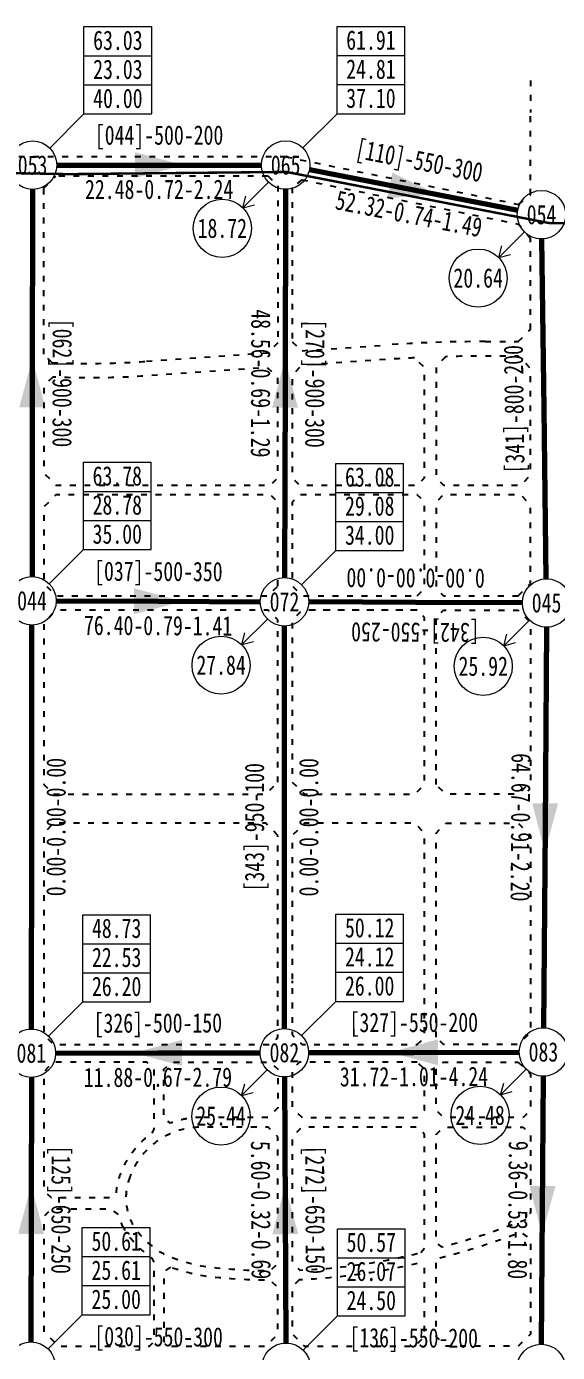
# Model space of a CAD drawing. Header units: millimetres. Extents: x 19715 to 35549, y 3563 to 14826.
# Drawn here: x 26049 to 27145, y 11174 to 13913 of the extents above; entities that cross this region are included whole.
import ezdxf
from ezdxf.enums import TextEntityAlignment as Align

# ---------------------------------------------------------------- set-up
doc = ezdxf.new("R2010")
doc.units = ezdxf.units.MM
doc.linetypes.add('ACAD_ISO03W100', pattern=[30, 12, -18])
doc.linetypes.add('BORDER', pattern=[44.45, 12.7, -6.35, 12.7, -6.35, 0, -6.35])
doc.layers.get('0').update_dxf_attribs({"color": 9, "linetype": 'ACAD_ISO03W100'})
for name, color, linetype, lineweight in [('上管段标注', 93, 'Continuous', 13), ('下管段标注', 93, 'Continuous', 13), ('管段', 4, 'Continuous', 70), ('节点', 30, 'Continuous', 13), ('节点压力', 6, 'Continuous', 13), ('节点流量', 40, 'Continuous', 13)]:
    doc.layers.add(name, color=color, linetype=linetype, lineweight=lineweight)
doc.styles.add('管段仿宋', font='simfang.ttf', dxfattribs={"width": 0.75})
doc.styles.add('节点仿宋', font='simfang.ttf', dxfattribs={"width": 0.75})

msp = doc.modelspace()

# ---------------------------------------------------------------- linework, layer by layer
for p, q in [((27088.9, 13565.5), (27088.9, 13735.2)), ((26584.5, 13643.9), (24706.6, 13643.9)), ((26584.5, 13643.9), (27064.4, 13545.6)), ((26084.4, 13578.9), (26109.4, 13603.9)), ((26547.4, 13603.9), (26109.4, 13603.9)), ((26547.4, 13603.9), (26567.4, 13583.9)), ((26567.4, 13583.9), (26567.4, 13259.8)), ((26617, 13596.4), (26597.4, 13580.4)), ((26617, 13596.4), (27064.4, 13504.7)), ((26084.4, 13236.2), (26084.4, 13578.9)), ((26597.4, 13580.4), (26597.4, 13261.9)), ((27064.4, 13545.6), (27088.9, 13565.5)), ((27088.9, 13474.7), (27064.4, 13504.7)), ((27088.9, 13287.2), (27088.9, 13474.7)), ((27063.9, 13262.2), (27088.9, 13287.2)), ((26567.4, 13259.8), (26547.5, 13238.5)), ((26597.4, 13261.9), (26617.4, 13243.3)), ((26617.4, 13243.3), (26788.6, 13255)), ((26995.5, 13262.2), (27063.9, 13262.2)), ((26101, 13218.9), (26084.4, 13236.2)), ((26547.5, 13238.5), (26295.5, 13221.1))]:
    msp.add_line(p, q)
at = {"linetype": 'BORDER', "ltscale": 5, "const_width": 5}
msp.add_lwpolyline([(28587.4, 13615), (28531.9, 13601.3), (27456, 13506.5), (27128, 13506.9), (26584.8, 13612.6), (26135, 13608), (25751.6, 13615), (25450.6, 13605.6), (25109.6, 13612.7), (24930.6, 13648.6), (24835.2, 13678.5), (24616.4, 13796.2), (24362, 13854.2)], dxfattribs=at)
at = {"elevation": 82.4, "flags": 128}
msp.add_lwpolyline([(27089.4, 13801.5), (27088.8, 13735.2)], dxfattribs=at)
at = {"flags": 128}
for points in [[(26849.5, 13228.6, 0.004931), (26790.7, 13225.1), (26616.1, 13213.1), (26597.4, 13193.2), (26597.4, 12980.7), (26612.4, 12965.7), (26855.4, 12965.7), (26870.4, 12980.7), (26870.4, 13208.6), (26849.5, 13228.6)], [(26913.9, 13231), (26894.4, 13211), (26894.4, 12980.7), (26909.4, 12965.7), (27068.9, 12965.7), (27088.9, 12985.7), (27088.9, 13207.2), (27063.9, 13232.2), (26995.5, 13232.2, 0.006837), (26913.9, 13231)], [(26102.8, 13188.8), (26084.4, 13171.2), (26084.4, 12990.7), (26109.4, 12965.7), (26552.4, 12965.7), (26567.4, 12980.7), (26567.4, 13188.3), (26546.1, 13208.3), (26297.5, 13191.2, -0.028132), (26102.8, 13188.8)], [(26307.9, 11627.6), (26312.2, 11635.8), (26312.2, 11759.2), (26297.2, 11774.2), (26104.4, 11774.2), (26084.4, 11754.2), (26084.4, 11509.2), (26099.4, 11494.2), (26224.2, 11494.2), (26234.2, 11503.5, -0.076386), (26243.2, 11544, -0.152284), (26307.9, 11627.6)], [(26409.6, 11659.7, 0.092264), (26345.8, 11647.8), (26332.2, 11657.1), (26332.2, 11759.2), (26347.2, 11774.2), (26552.4, 11774.2), (26567.4, 11759.2), (26567.4, 11679.7), (26547.4, 11659.7), (26409.6, 11659.7)], [(26262, 11536.9, 0.216004), (26266.8, 11440.6, 0.156258), (26343.2, 11372.5, 0.056444), (26424.9, 11350.7, 0.025519), (26552.3, 11343.4), (26567.4, 11358.4), (26567.4, 11619.7), (26547.4, 11639.7), (26409.6, 11639.7, 0.313594), (26262, 11536.9)], [(26862.9, 11380.5), (26870.4, 11390.2), (26870.4, 11624.7), (26855.4, 11639.7), (26617.4, 11639.7), (26597.4, 11619.7), (26597.4, 11359.5), (26613.1, 11344.5, 0.050528), (26862.9, 11380.5)], [(27079.4, 11448.5, -0.029336), (26907, 11391.8), (26894.4, 11401.5), (26894.4, 11624.7), (26909.4, 11639.7), (27073.9, 11639.7), (27088.9, 11624.7), (27088.9, 11462.5), (27079.4, 11448.5)], [(26249.2, 11431.1, -0.054806), (26238.4, 11459), (26223.9, 11470.2), (26099.4, 11470.2), (26084.4, 11455.2), (26084.4, 11217.2), (26114.4, 11187.2), (26302.2, 11187.2), (26312.2, 11197.2), (26312.2, 11360.9), (26307.7, 11369.3, -0.114934), (26249.2, 11431.1)], [(26901.9, 11369.8, 0.027899), (27068.6, 11422.9), (27088.9, 11408.9), (27088.9, 11212.2), (27063.9, 11187.2), (26914.4, 11187.2), (26894.4, 11207.2), (26894.4, 11360.2), (26901.9, 11369.8)], [(26345.6, 11350.3), (26332.2, 11340.9), (26332.2, 11197.2), (26342.2, 11187.2), (26542.4, 11187.2), (26567.4, 11212.2), (26567.4, 11308.4), (26552.5, 11323.4, -0.025657), (26422.3, 11330.9, -0.05013), (26345.6, 11350.3)], [(26611.8, 11324.4), (26597.4, 11309.5), (26597.4, 11212.2), (26622.4, 11187.2), (26850.4, 11187.2), (26870.4, 11207.2), (26870.4, 11349.1), (26858.1, 11358.8, -0.048993), (26611.8, 11324.4)]]:
    msp.add_lwpolyline(points, format="xyb", dxfattribs=at)
for points in [[(26567.4, 12757.2), (26567.4, 12930.7), (26552.4, 12945.7), (26109.4, 12945.7), (26084.4, 12920.7), (26084.4, 12762.2), (26109.4, 12737.2), (26547.4, 12737.2)], [(26855.4, 12737.2), (26870.4, 12752.2), (26870.4, 12930.7), (26855.4, 12945.7), (26612.4, 12945.7), (26597.4, 12930.7), (26597.4, 12757.2), (26617.4, 12737.2)], [(27063.9, 12737.2), (27088.9, 12762.2), (27088.9, 12925.7), (27068.9, 12945.7), (26909.4, 12945.7), (26894.4, 12930.7), (26894.4, 12752.2), (26909.4, 12737.2)], [(26567.4, 12352.2), (26567.4, 12687.2), (26547.4, 12707.2), (26109.4, 12707.2), (26084.4, 12682.2), (26084.4, 12347.2), (26104.4, 12327.2), (26542.4, 12327.2)], [(26597.4, 12352.2), (26622.4, 12327.2), (26850.4, 12327.2), (26870.4, 12347.2), (26870.4, 12692.2), (26855.4, 12707.2), (26617.4, 12707.2), (26597.4, 12687.2)], [(26894.4, 12347.2), (26894.4, 12692.2), (26909.4, 12707.2), (27063.9, 12707.2), (27088.9, 12682.2), (27088.9, 12352.2), (27063.9, 12327.2), (26914.4, 12327.2)], [(26567.4, 12242.2), (26542.4, 12267.2), (26104.4, 12267.2), (26084.4, 12247.2), (26084.4, 11830.2), (26104.4, 11810.2), (26552.4, 11810.2), (26567.4, 11825.2)], [(26855.4, 11810.2), (26870.4, 11825.2), (26870.4, 12247.2), (26850.4, 12267.2), (26622.4, 12267.2), (26597.4, 12242.2), (26597.4, 11830.2), (26597.4, 11830.2), (26617.4, 11810.2)], [(26894.4, 11825.2), (26894.4, 12247.2), (26914.4, 12267.2), (27063.9, 12267.2), (27088.9, 12242.2), (27088.9, 11835.2), (27063.9, 11810.2), (26909.4, 11810.2)], [(26855.4, 11774.2), (26612.4, 11774.2), (26597.4, 11759.2), (26597.4, 11679.7), (26617.4, 11659.7), (26855.4, 11659.7), (26870.4, 11674.7), (26870.4, 11759.2)], [(27063.9, 11774.2), (27088.9, 11749.2), (27088.9, 11674.7), (27073.9, 11659.7), (26909.4, 11659.7), (26894.4, 11674.7), (26894.4, 11759.2), (26909.4, 11774.2)]]:
    msp.add_lwpolyline(points, close=True, dxfattribs=at)
for points in [[(26855.4, 12707.2), (26617.4, 12707.2)], [(26567.4, 11937.2), (26567.4, 11942.2)], [(26597.4, 11942.2), (26597.4, 11937.2)]]:
    msp.add_lwpolyline(points)
for centre, radius, start, end in [((26995.5, 10247.2), 3015, 90, 93.9348), ((26178.6, 14919.3), 1702.2, 267.3846, 273.9348)]:
    msp.add_arc(centre, radius, start, end)
at = {"layer": '管段'}
for points in [[(26111.1, 13626.6), (26322.4, 13626.7), (26533.6, 13626.8)], [(26632.7, 13617.3), (26847.8, 13575.5), (27062.8, 13533.7)], [(26061, 13576.5), (26060.5, 13176.7), (26060, 12776.8)], [(26583.5, 13576.8), (26582.4, 13175.7), (26581.3, 12774.6)], [(27121.7, 12772.3), (27117.1, 13123.2), (27112.6, 13474.2)], [(26109.9, 12726.6), (26320.5, 12725.7), (26531.2, 12724.8)], [(27072.3, 12722.5), (26851.8, 12723.4), (26631.2, 12724.4)], [(26058.7, 11842.4), (26059.3, 12259.6), (26059.8, 12676.8)], [(26581, 11843.4), (26581.1, 12259), (26581.2, 12674.6)], [(27122, 12672.3), (27119.1, 12258.6), (27116.1, 11844.9)], [(26108.6, 11792.5), (26319.8, 11792.9), (26531, 11793.3)], [(26631, 11793.6), (26848.4, 11794.2), (27065.8, 11794.8)], [(26058.6, 11742.4), (26058.2, 11469.3), (26057.8, 11196.2)], [(26581.3, 11743.4), (26582.7, 11468.6), (26584.1, 11193.8)], [(27115.4, 11745), (27113.5, 11468.2), (27111.5, 11191.4)]]:
    msp.add_lwpolyline(points, dxfattribs=at)
for points in [[(26372.4, 13626.7), (26272.4, 13599.9), (26272.3, 13653.4)], [(26896.8, 13566), (26793.6, 13558.7), (26803.8, 13611.3)], [(26060.6, 13226.7), (26087.2, 13126.6), (26033.6, 13126.7)], [(26582.5, 13225.7), (26609, 13125.6), (26555.5, 13125.8)], [(26370.5, 12725.5), (26270.4, 12699.1), (26270.6, 12752.7)], [(27118.7, 12208.6), (27092.6, 12308.8), (27146.2, 12308.4)], [(26269.8, 11792.8), (26369.8, 11819.8), (26369.9, 11766.2)], [(26798.4, 11794), (26898.3, 11821.1), (26898.5, 11767.5)], [(26058.3, 11519.3), (26084.9, 11419.3), (26031.3, 11419.3)], [(26582.4, 11518.6), (26609.7, 11418.8), (26556.2, 11418.5)], [(27113.1, 11418.2), (27087, 11518.4), (27140.6, 11518)]]:
    msp.add_solid(points, dxfattribs=at)
at = {"layer": '节点'}
for centre in [(26061.1, 13626.5), (26583.6, 13626.8), (27111.9, 13524.2), (26059.9, 12726.8), (26581.2, 12724.6), (27122.3, 12722.3), (26058.6, 11792.4), (26581, 11793.4), (27115.8, 11794.9), (26057.8, 11146.2), (26584.4, 11143.8), (27111.2, 11141.4)]:
    msp.add_circle(centre, 50, dxfattribs=at)
at = {"layer": '节点压力'}
for p, q in [((26167.2, 13912.6), (26307.2, 13912.6)), ((26167.2, 13732.6), (26167.2, 13912.6)), ((26307.2, 13732.6), (26307.2, 13912.6)), ((26689.7, 13912.9), (26829.7, 13912.9)), ((26689.7, 13732.9), (26689.7, 13912.9)), ((26829.7, 13732.9), (26829.7, 13912.9)), ((26167.2, 13852.6), (26307.2, 13852.6)), ((26689.7, 13852.9), (26829.7, 13852.9)), ((26167.2, 13792.6), (26307.2, 13792.6)), ((26689.7, 13792.9), (26829.7, 13792.9)), ((26096.5, 13661.9), (26167.2, 13732.6)), ((26167.2, 13732.6), (26307.2, 13732.6)), ((26619, 13662.2), (26689.7, 13732.9)), ((26689.7, 13732.9), (26829.7, 13732.9)), ((26166, 13012.8), (26306, 13012.8)), ((26166, 12832.8), (26166, 13012.8)), ((26306, 12832.8), (26306, 13012.8)), ((26687.2, 13010.6), (26827.2, 13010.6)), ((26687.2, 12830.6), (26687.2, 13010.6)), ((26827.2, 12830.6), (26827.2, 13010.6)), ((26166, 12952.8), (26306, 12952.8)), ((26687.2, 12950.6), (26827.2, 12950.6)), ((26166, 12892.8), (26306, 12892.8)), ((26687.2, 12890.6), (26827.2, 12890.6)), ((26095.3, 12762.1), (26166, 12832.8)), ((26166, 12832.8), (26306, 12832.8)), ((26616.5, 12759.9), (26687.2, 12830.6)), ((26687.2, 12830.6), (26827.2, 12830.6)), ((26164.7, 12078.5), (26304.7, 12078.5)), ((26164.7, 11898.5), (26164.7, 12078.5)), ((26304.7, 11898.5), (26304.7, 12078.5)), ((26687.1, 12079.5), (26827.1, 12079.5)), ((26687.1, 11899.5), (26687.1, 12079.5)), ((26827.1, 11899.5), (26827.1, 12079.5)), ((26164.7, 12018.5), (26304.7, 12018.5)), ((26687.1, 12019.5), (26827.1, 12019.5)), ((26164.7, 11958.5), (26304.7, 11958.5)), ((26687.1, 11959.5), (26827.1, 11959.5)), ((26094, 11827.8), (26164.7, 11898.5)), ((26164.7, 11898.5), (26304.7, 11898.5)), ((26616.4, 11828.8), (26687.1, 11899.5)), ((26687.1, 11899.5), (26827.1, 11899.5)), ((26163.8, 11432.3), (26303.8, 11432.3)), ((26163.8, 11252.3), (26163.8, 11432.3)), ((26303.8, 11252.3), (26303.8, 11432.3)), ((26690.4, 11429.9), (26830.4, 11429.9)), ((26690.4, 11249.9), (26690.4, 11429.9)), ((26830.4, 11249.9), (26830.4, 11429.9)), ((26163.8, 11372.3), (26303.8, 11372.3)), ((26690.4, 11369.9), (26830.4, 11369.9)), ((26163.8, 11312.3), (26303.8, 11312.3)), ((26690.4, 11309.9), (26830.4, 11309.9)), ((26093.1, 11181.6), (26163.8, 11252.3)), ((26163.8, 11252.3), (26303.8, 11252.3)), ((26619.7, 11179.2), (26690.4, 11249.9)), ((26690.4, 11249.9), (26830.4, 11249.9))]:
    msp.add_line(p, q, dxfattribs=at)
at = {"layer": '节点流量'}
for p, q in [((26495.2, 13538.4), (26548.2, 13591.5)), ((26495.2, 13538.4), (26501.7, 13562.6)), ((26495.2, 13538.4), (26519.4, 13544.9)), ((27023.5, 13435.8), (27076.6, 13488.8)), ((27023.5, 13435.8), (27030, 13459.9)), ((27023.5, 13435.8), (27047.7, 13442.2)), ((26492.8, 12636.2), (26545.8, 12689.2)), ((27034, 12633.9), (27087, 12686.9)), ((26492.8, 12636.2), (26499.2, 12660.3)), ((27034, 12633.9), (27040.4, 12658)), ((26492.8, 12636.2), (26516.9, 12642.7)), ((27034, 12633.9), (27058.1, 12640.4)), ((26492.6, 11705), (26545.7, 11758.1)), ((27027.4, 11706.6), (27080.4, 11759.6)), ((26492.6, 11705), (26499.1, 11729.2)), ((27027.4, 11706.6), (27033.9, 11730.7)), ((26492.6, 11705), (26516.8, 11711.5)), ((27027.4, 11706.6), (27051.5, 11713))]:
    msp.add_line(p, q, dxfattribs=at)
for centre in [(26452.8, 13496), (26981.1, 13393.3), (26450.3, 12593.8), (26991.5, 12591.5), (26450.2, 11662.6), (26985, 11664.1)]:
    msp.add_circle(centre, 60, dxfattribs=at)

# ---------------------------------------------------------------- texts
at = {"layer": '上管段标注', "style": '管段仿宋', "width": 0.75}
for s, rotation, p in [('[044]-500-200', 0.0334, (26322.3, 13656.7)), ('[110]-550-300', 349.0016, (26853.5, 13604.9)), ('[062]-900-300', 269.923, (26090.5, 13176.6)), ('[270]-900-300', 269.845, (26612.4, 13175.6)), ('[341]-800-200', 90.7444, (27087.1, 13122.8)), ('[037]-500-350', 359.7577, (26320.7, 12755.7)), ('[342]-550-250', 179.7577, (26851.6, 12693.4)), ('[343]-950-100', 89.9912, (26551.1, 12259)), ('[326]-500-150', 0.113, (26319.8, 11822.9)), ('[327]-550-200', 0.1631, (26848.3, 11824.2)), ('[125]-650-250', 269.9225, (26088.2, 11469.3)), ('[272]-650-150', 270.2946, (26612.7, 11468.8)), ('[030]-550-300', 359.7399, (26321.2, 11175)), ('[136]-550-200', 359.7399, (26847.9, 11172.6))]:
    msp.add_text(s, height=40, rotation=rotation, dxfattribs=at).set_placement(p, align=Align.BOTTOM_CENTER)
at = {"layer": '下管段标注', "style": '管段仿宋', "width": 0.75}
for s, rotation, p in [('22.48-0.72-2.24', 0.0334, (26322.4, 13596.7)), ('52.32-0.74-1.49', 349.0016, (26842, 13546)), ('48.56-0.69-1.29', 269.845, (26552.4, 13175.8)), ('0.00-0.00-0.00', 179.7577, (26851.9, 12753.4)), ('76.40-0.79-1.41', 359.7577, (26320.4, 12695.7)), ('64.67-0.91-2.20', 269.5945, (27089.1, 12258.8)), ('0.00-0.00-0.00', 89.9225, (26089.3, 12259.5)), ('0.00-0.00-0.00', 89.9912, (26611.1, 12259)), ('11.88-0.67-2.79', 0.113, (26319.9, 11762.9)), ('31.72-1.01-4.24', 0.1631, (26848.5, 11764.2)), ('5.60-0.32-0.69', 270.2946, (26552.7, 11468.5)), ('9.36-0.53-1.80', 269.5945, (27083.5, 11468.4))]:
    msp.add_text(s, height=40, rotation=rotation, dxfattribs=at).set_placement(p, align=Align.TOP_CENTER)
at = {"layer": '节点', "style": '节点仿宋', "width": 0.75}
for s, p in [('053', (26061.1, 13626.5)), ('065', (26583.6, 13626.8)), ('054', (27111.9, 13524.2)), ('044', (26059.9, 12726.8)), ('072', (26581.2, 12724.6)), ('045', (27122.3, 12722.3)), ('081', (26058.6, 11792.4)), ('082', (26581, 11793.4)), ('083', (27115.8, 11794.9))]:
    msp.add_text(s, height=40, dxfattribs=at).set_placement(p, align=Align.MIDDLE)
at = {"layer": '节点压力', "style": '节点仿宋', "width": 0.75}
for s, p in [('63.03', (26237.2, 13852.6)), ('61.91', (26759.7, 13852.9)), ('23.03', (26237.2, 13792.6)), ('24.81', (26759.7, 13792.9)), ('40.00', (26237.2, 13732.6)), ('37.10', (26759.7, 13732.9)), ('63.78', (26236, 12952.8)), ('63.08', (26757.2, 12950.6)), ('28.78', (26236, 12892.8)), ('29.08', (26757.2, 12890.6)), ('35.00', (26236, 12832.8)), ('34.00', (26757.2, 12830.6)), ('48.73', (26234.7, 12018.5)), ('50.12', (26757.1, 12019.5)), ('22.53', (26234.7, 11958.5)), ('24.12', (26757.1, 11959.5)), ('26.20', (26234.7, 11898.5)), ('26.00', (26757.1, 11899.5)), ('50.61', (26233.8, 11372.3)), ('50.57', (26760.4, 11369.9)), ('25.61', (26233.8, 11312.3)), ('26.07', (26760.4, 11309.9)), ('25.00', (26233.8, 11252.3)), ('24.50', (26760.4, 11249.9))]:
    msp.add_text(s, height=40, dxfattribs=at).set_placement(p, align=Align.BOTTOM_CENTER)
at = {"layer": '节点流量', "style": '节点仿宋', "width": 0.75}
for s, p in [('18.72', (26452.8, 13496)), ('20.64', (26981.1, 13393.3)), ('27.84', (26450.3, 12593.8)), ('25.92', (26991.5, 12591.5)), ('25.44', (26450.2, 11662.6)), ('24.48', (26985, 11664.1))]:
    msp.add_text(s, height=40, dxfattribs=at).set_placement(p, align=Align.MIDDLE)

doc.saveas('drawing.dxf')
